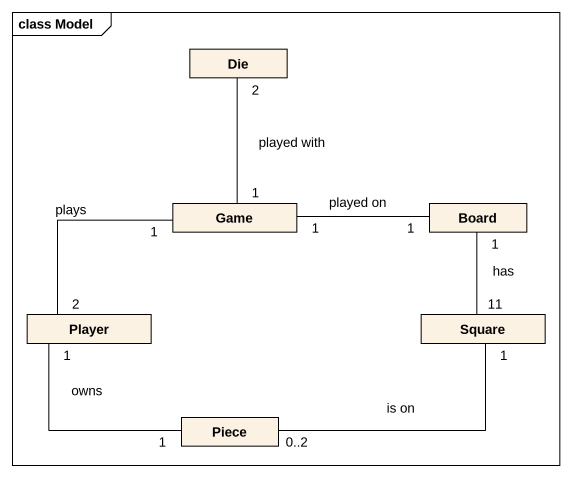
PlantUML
@startuml
mainframe class Model
hide circle
hide empty members
class Die
class Game
class Board
class Player
class Square
class Piece
Game "1" -up- "2" Die : played with
Game "1" -right- "1" Board : played on
Board "1" -- "11" Square : has
Player "2" -up- "1" Game : plays
Player "1" -- "1" Piece : owns
Piece "0..2" -right- "1" Square : is on
@enduml
